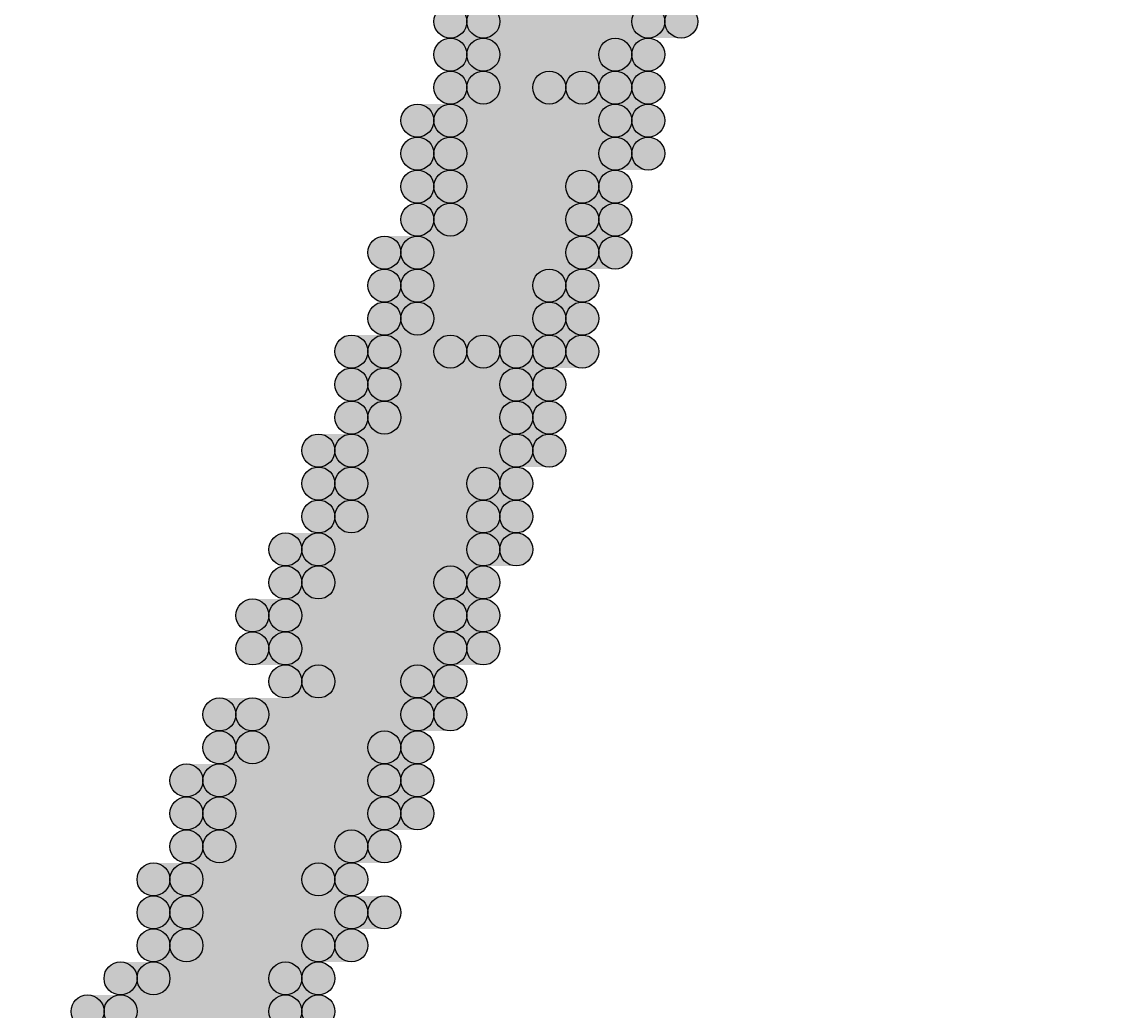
# Model space of a CAD drawing. Header units: millimetres. Extents: x 0 to 137, y 0 to 37.
# Drawn here: x 134.899 to 135.73, y 3.632 to 4.394 of the extents above; entities that cross this region are included whole.
import ezdxf

# ---------------------------------------------------------------- set-up
doc = ezdxf.new("R2010")
doc.units = ezdxf.units.MM
for name, color, linetype in [('KeepOutLayer', 6, 'Continuous'), ('TopLayer', 1, 'Continuous'), ('TopSolder', 216, 'Continuous')]:
    doc.layers.add(name, color=color, linetype=linetype)

msp = doc.modelspace()

# ---------------------------------------------------------------- hatches: boundary and pattern name
at = {"layer": 'TopLayer'}
h = msp.add_hatch(color=1, dxfattribs=at)
edge = h.paths.add_edge_path()
edge.add_arc((135.255, 4.3942), 0.0127, 0, 360)
for points in [[(135.255, 4.3815), (135.255, 4.4069), (135.4074, 4.4069), (135.4074, 4.3815)], [(135.255, 4.3561), (135.255, 4.3815), (135.382, 4.3815), (135.382, 4.3561)], [(135.255, 4.3307), (135.255, 4.3561), (135.3312, 4.3561), (135.3312, 4.3307)], [(135.3566, 4.3307), (135.3566, 4.3561), (135.382, 4.3561), (135.382, 4.3307)], [(135.2296, 4.3053), (135.2296, 4.3307), (135.382, 4.3307), (135.382, 4.3053)], [(135.2296, 4.2799), (135.2296, 4.3053), (135.382, 4.3053), (135.382, 4.2799)], [(135.2296, 4.2545), (135.2296, 4.2799), (135.3566, 4.2799), (135.3566, 4.2545)], [(135.2296, 4.2291), (135.2296, 4.2545), (135.3566, 4.2545), (135.3566, 4.2291)], [(135.2042, 4.2037), (135.2042, 4.2291), (135.3566, 4.2291), (135.3566, 4.2037)], [(135.2042, 4.1783), (135.2042, 4.2037), (135.3312, 4.2037), (135.3312, 4.1783)], [(135.2042, 4.1529), (135.2042, 4.1783), (135.3312, 4.1783), (135.3312, 4.1529)], [(135.1788, 4.1275), (135.1788, 4.1529), (135.255, 4.1529), (135.255, 4.1275)], [(135.2804, 4.1275), (135.2804, 4.1529), (135.3312, 4.1529), (135.3312, 4.1275)], [(135.1788, 4.1021), (135.1788, 4.1275), (135.3058, 4.1275), (135.3058, 4.1021)], [(135.1788, 4.0767), (135.1788, 4.1021), (135.3058, 4.1021), (135.3058, 4.0767)], [(135.1534, 4.0513), (135.1534, 4.0767), (135.3058, 4.0767), (135.3058, 4.0513)], [(135.1534, 4.0259), (135.1534, 4.0513), (135.2804, 4.0513), (135.2804, 4.0259)], [(135.1534, 4.0005), (135.1534, 4.0259), (135.2804, 4.0259), (135.2804, 4.0005)], [(135.128, 3.9751), (135.128, 4.0005), (135.2804, 4.0005), (135.2804, 3.9751)], [(135.128, 3.9497), (135.128, 3.9751), (135.255, 3.9751), (135.255, 3.9497)], [(135.1026, 3.9243), (135.1026, 3.9497), (135.255, 3.9497), (135.255, 3.9243)], [(135.1026, 3.8989), (135.1026, 3.9243), (135.255, 3.9243), (135.255, 3.8989)], [(135.128, 3.8735), (135.128, 3.8989), (135.2296, 3.8989), (135.2296, 3.8735)], [(135.0772, 3.8481), (135.0772, 3.8735), (135.2296, 3.8735), (135.2296, 3.8481)], [(135.0772, 3.8227), (135.0772, 3.8481), (135.2042, 3.8481), (135.2042, 3.8227)], [(135.0518, 3.7973), (135.0518, 3.8227), (135.2042, 3.8227), (135.2042, 3.7973)], [(135.0518, 3.7719), (135.0518, 3.7973), (135.2042, 3.7973), (135.2042, 3.7719)], [(135.0518, 3.7465), (135.0518, 3.7719), (135.1788, 3.7719), (135.1788, 3.7465)], [(135.0264, 3.7211), (135.0264, 3.7465), (135.1534, 3.7465), (135.1534, 3.7211)], [(135.0264, 3.6957), (135.0264, 3.7211), (135.1788, 3.7211), (135.1788, 3.6957)], [(135.0264, 3.6703), (135.0264, 3.6957), (135.1534, 3.6957), (135.1534, 3.6703)], [(135.001, 3.6449), (135.001, 3.6703), (135.128, 3.6703), (135.128, 3.6449)], [(134.9756, 3.6195), (134.9756, 3.6449), (135.128, 3.6449), (135.128, 3.6195)]]:
    msp.add_hatch(color=1, dxfattribs=at).paths.add_polyline_path(points)
h = msp.add_hatch(color=1, dxfattribs=at)
edge = h.paths.add_edge_path()
edge.add_arc((135.4074, 4.3942), 0.0127, 0, 360)
h = msp.add_hatch(color=1, dxfattribs=at)
edge = h.paths.add_edge_path()
edge.add_arc((135.255, 4.3688), 0.0127, 0, 360)
h = msp.add_hatch(color=1, dxfattribs=at)
edge = h.paths.add_edge_path()
edge.add_arc((135.382, 4.3688), 0.0127, 0, 360)
h = msp.add_hatch(color=1, dxfattribs=at)
edge = h.paths.add_edge_path()
edge.add_arc((135.255, 4.3434), 0.0127, 0, 360)
h = msp.add_hatch(color=1, dxfattribs=at)
edge = h.paths.add_edge_path()
edge.add_arc((135.3312, 4.3434), 0.0127, 0, 360)
h = msp.add_hatch(color=1, dxfattribs=at)
edge = h.paths.add_edge_path()
edge.add_arc((135.3566, 4.3434), 0.0127, 0, 360)
h = msp.add_hatch(color=1, dxfattribs=at)
edge = h.paths.add_edge_path()
edge.add_arc((135.382, 4.3434), 0.0127, 0, 360)
h = msp.add_hatch(color=1, dxfattribs=at)
edge = h.paths.add_edge_path()
edge.add_arc((135.2296, 4.318), 0.0127, 0, 360)
h = msp.add_hatch(color=1, dxfattribs=at)
edge = h.paths.add_edge_path()
edge.add_arc((135.382, 4.318), 0.0127, 0, 360)
h = msp.add_hatch(color=1, dxfattribs=at)
edge = h.paths.add_edge_path()
edge.add_arc((135.2296, 4.2926), 0.0127, 0, 360)
h = msp.add_hatch(color=1, dxfattribs=at)
edge = h.paths.add_edge_path()
edge.add_arc((135.382, 4.2926), 0.0127, 0, 360)
h = msp.add_hatch(color=1, dxfattribs=at)
edge = h.paths.add_edge_path()
edge.add_arc((135.2296, 4.2672), 0.0127, 0, 360)
h = msp.add_hatch(color=1, dxfattribs=at)
edge = h.paths.add_edge_path()
edge.add_arc((135.3566, 4.2672), 0.0127, 0, 360)
h = msp.add_hatch(color=1, dxfattribs=at)
edge = h.paths.add_edge_path()
edge.add_arc((135.2296, 4.2418), 0.0127, 0, 360)
h = msp.add_hatch(color=1, dxfattribs=at)
edge = h.paths.add_edge_path()
edge.add_arc((135.3566, 4.2418), 0.0127, 0, 360)
h = msp.add_hatch(color=1, dxfattribs=at)
edge = h.paths.add_edge_path()
edge.add_arc((135.2042, 4.2164), 0.0127, 0, 360)
h = msp.add_hatch(color=1, dxfattribs=at)
edge = h.paths.add_edge_path()
edge.add_arc((135.3566, 4.2164), 0.0127, 0, 360)
h = msp.add_hatch(color=1, dxfattribs=at)
edge = h.paths.add_edge_path()
edge.add_arc((135.2042, 4.191), 0.0127, 0, 360)
h = msp.add_hatch(color=1, dxfattribs=at)
edge = h.paths.add_edge_path()
edge.add_arc((135.3312, 4.191), 0.0127, 0, 360)
h = msp.add_hatch(color=1, dxfattribs=at)
edge = h.paths.add_edge_path()
edge.add_arc((135.2042, 4.1656), 0.0127, 0, 360)
h = msp.add_hatch(color=1, dxfattribs=at)
edge = h.paths.add_edge_path()
edge.add_arc((135.3312, 4.1656), 0.0127, 0, 360)
h = msp.add_hatch(color=1, dxfattribs=at)
edge = h.paths.add_edge_path()
edge.add_arc((135.1788, 4.1402), 0.0127, 0, 360)
h = msp.add_hatch(color=1, dxfattribs=at)
edge = h.paths.add_edge_path()
edge.add_arc((135.255, 4.1402), 0.0127, 0, 360)
h = msp.add_hatch(color=1, dxfattribs=at)
edge = h.paths.add_edge_path()
edge.add_arc((135.2804, 4.1402), 0.0127, 0, 360)
h = msp.add_hatch(color=1, dxfattribs=at)
edge = h.paths.add_edge_path()
edge.add_arc((135.3312, 4.1402), 0.0127, 0, 360)
h = msp.add_hatch(color=1, dxfattribs=at)
edge = h.paths.add_edge_path()
edge.add_arc((135.1788, 4.1148), 0.0127, 0, 360)
h = msp.add_hatch(color=1, dxfattribs=at)
edge = h.paths.add_edge_path()
edge.add_arc((135.3058, 4.1148), 0.0127, 0, 360)
h = msp.add_hatch(color=1, dxfattribs=at)
edge = h.paths.add_edge_path()
edge.add_arc((135.1788, 4.0894), 0.0127, 0, 360)
h = msp.add_hatch(color=1, dxfattribs=at)
edge = h.paths.add_edge_path()
edge.add_arc((135.3058, 4.0894), 0.0127, 0, 360)
h = msp.add_hatch(color=1, dxfattribs=at)
edge = h.paths.add_edge_path()
edge.add_arc((135.1534, 4.064), 0.0127, 0, 360)
h = msp.add_hatch(color=1, dxfattribs=at)
edge = h.paths.add_edge_path()
edge.add_arc((135.3058, 4.064), 0.0127, 0, 360)
h = msp.add_hatch(color=1, dxfattribs=at)
edge = h.paths.add_edge_path()
edge.add_arc((135.1534, 4.0386), 0.0127, 0, 360)
h = msp.add_hatch(color=1, dxfattribs=at)
edge = h.paths.add_edge_path()
edge.add_arc((135.2804, 4.0386), 0.0127, 0, 360)
h = msp.add_hatch(color=1, dxfattribs=at)
edge = h.paths.add_edge_path()
edge.add_arc((135.1534, 4.0132), 0.0127, 0, 360)
h = msp.add_hatch(color=1, dxfattribs=at)
edge = h.paths.add_edge_path()
edge.add_arc((135.2804, 4.0132), 0.0127, 0, 360)
h = msp.add_hatch(color=1, dxfattribs=at)
edge = h.paths.add_edge_path()
edge.add_arc((135.128, 3.9878), 0.0127, 0, 360)
h = msp.add_hatch(color=1, dxfattribs=at)
edge = h.paths.add_edge_path()
edge.add_arc((135.2804, 3.9878), 0.0127, 0, 360)
h = msp.add_hatch(color=1, dxfattribs=at)
edge = h.paths.add_edge_path()
edge.add_arc((135.128, 3.9624), 0.0127, 0, 360)
h = msp.add_hatch(color=1, dxfattribs=at)
edge = h.paths.add_edge_path()
edge.add_arc((135.255, 3.9624), 0.0127, 0, 360)
h = msp.add_hatch(color=1, dxfattribs=at)
edge = h.paths.add_edge_path()
edge.add_arc((135.1026, 3.937), 0.0127, 0, 360)
h = msp.add_hatch(color=1, dxfattribs=at)
edge = h.paths.add_edge_path()
edge.add_arc((135.255, 3.937), 0.0127, 0, 360)
h = msp.add_hatch(color=1, dxfattribs=at)
edge = h.paths.add_edge_path()
edge.add_arc((135.1026, 3.9116), 0.0127, 0, 360)
h = msp.add_hatch(color=1, dxfattribs=at)
edge = h.paths.add_edge_path()
edge.add_arc((135.255, 3.9116), 0.0127, 0, 360)
h = msp.add_hatch(color=1, dxfattribs=at)
edge = h.paths.add_edge_path()
edge.add_arc((135.128, 3.8862), 0.0127, 0, 360)
h = msp.add_hatch(color=1, dxfattribs=at)
edge = h.paths.add_edge_path()
edge.add_arc((135.2296, 3.8862), 0.0127, 0, 360)
h = msp.add_hatch(color=1, dxfattribs=at)
edge = h.paths.add_edge_path()
edge.add_arc((135.0772, 3.8608), 0.0127, 0, 360)
h = msp.add_hatch(color=1, dxfattribs=at)
edge = h.paths.add_edge_path()
edge.add_arc((135.2296, 3.8608), 0.0127, 0, 360)
h = msp.add_hatch(color=1, dxfattribs=at)
edge = h.paths.add_edge_path()
edge.add_arc((135.0772, 3.8354), 0.0127, 0, 360)
h = msp.add_hatch(color=1, dxfattribs=at)
edge = h.paths.add_edge_path()
edge.add_arc((135.2042, 3.8354), 0.0127, 0, 360)
h = msp.add_hatch(color=1, dxfattribs=at)
edge = h.paths.add_edge_path()
edge.add_arc((135.0518, 3.81), 0.0127, 0, 360)
h = msp.add_hatch(color=1, dxfattribs=at)
edge = h.paths.add_edge_path()
edge.add_arc((135.2042, 3.81), 0.0127, 0, 360)
h = msp.add_hatch(color=1, dxfattribs=at)
edge = h.paths.add_edge_path()
edge.add_arc((135.0518, 3.7846), 0.0127, 0, 360)
h = msp.add_hatch(color=1, dxfattribs=at)
edge = h.paths.add_edge_path()
edge.add_arc((135.2042, 3.7846), 0.0127, 0, 360)
h = msp.add_hatch(color=1, dxfattribs=at)
edge = h.paths.add_edge_path()
edge.add_arc((135.0518, 3.7592), 0.0127, 0, 360)
h = msp.add_hatch(color=1, dxfattribs=at)
edge = h.paths.add_edge_path()
edge.add_arc((135.1788, 3.7592), 0.0127, 0, 360)
h = msp.add_hatch(color=1, dxfattribs=at)
edge = h.paths.add_edge_path()
edge.add_arc((135.0264, 3.7338), 0.0127, 0, 360)
h = msp.add_hatch(color=1, dxfattribs=at)
edge = h.paths.add_edge_path()
edge.add_arc((135.1534, 3.7338), 0.0127, 0, 360)
h = msp.add_hatch(color=1, dxfattribs=at)
edge = h.paths.add_edge_path()
edge.add_arc((135.0264, 3.7084), 0.0127, 0, 360)
h = msp.add_hatch(color=1, dxfattribs=at)
edge = h.paths.add_edge_path()
edge.add_arc((135.1788, 3.7084), 0.0127, 0, 360)
h = msp.add_hatch(color=1, dxfattribs=at)
edge = h.paths.add_edge_path()
edge.add_arc((135.0264, 3.683), 0.0127, 0, 360)
h = msp.add_hatch(color=1, dxfattribs=at)
edge = h.paths.add_edge_path()
edge.add_arc((135.1534, 3.683), 0.0127, 0, 360)
h = msp.add_hatch(color=1, dxfattribs=at)
edge = h.paths.add_edge_path()
edge.add_arc((135.001, 3.6576), 0.0127, 0, 360)
h = msp.add_hatch(color=1, dxfattribs=at)
edge = h.paths.add_edge_path()
edge.add_arc((135.128, 3.6576), 0.0127, 0, 360)
h = msp.add_hatch(color=1, dxfattribs=at)
edge = h.paths.add_edge_path()
edge.add_arc((134.9756, 3.6322), 0.0127, 0, 360)
h = msp.add_hatch(color=1, dxfattribs=at)
edge = h.paths.add_edge_path()
edge.add_arc((135.128, 3.6322), 0.0127, 0, 360)
at = {"layer": 'TopSolder'}
h = msp.add_hatch(color=216, dxfattribs=at)
edge = h.paths.add_edge_path()
edge.add_arc((135.2296, 4.3942), 0.0127, 0, 360)
for points in [[(135.2296, 4.3815), (135.2296, 4.4069), (135.382, 4.4069), (135.382, 4.3815)], [(135.2296, 4.3561), (135.2296, 4.3815), (135.3566, 4.3815), (135.3566, 4.3561)], [(135.2296, 4.3307), (135.2296, 4.3561), (135.3058, 4.3561), (135.3058, 4.3307)], [(135.3312, 4.3307), (135.3312, 4.3561), (135.3566, 4.3561), (135.3566, 4.3307)], [(135.2042, 4.3053), (135.2042, 4.3307), (135.3566, 4.3307), (135.3566, 4.3053)], [(135.2042, 4.2799), (135.2042, 4.3053), (135.3566, 4.3053), (135.3566, 4.2799)], [(135.2042, 4.2545), (135.2042, 4.2799), (135.3312, 4.2799), (135.3312, 4.2545)], [(135.2042, 4.2291), (135.2042, 4.2545), (135.3312, 4.2545), (135.3312, 4.2291)], [(135.1788, 4.2037), (135.1788, 4.2291), (135.3312, 4.2291), (135.3312, 4.2037)], [(135.1788, 4.1783), (135.1788, 4.2037), (135.3058, 4.2037), (135.3058, 4.1783)], [(135.1788, 4.1529), (135.1788, 4.1783), (135.3058, 4.1783), (135.3058, 4.1529)], [(135.1534, 4.1275), (135.1534, 4.1529), (135.2296, 4.1529), (135.2296, 4.1275)], [(135.255, 4.1275), (135.255, 4.1529), (135.3058, 4.1529), (135.3058, 4.1275)], [(135.1534, 4.1021), (135.1534, 4.1275), (135.2804, 4.1275), (135.2804, 4.1021)], [(135.1534, 4.0767), (135.1534, 4.1021), (135.2804, 4.1021), (135.2804, 4.0767)], [(135.128, 4.0513), (135.128, 4.0767), (135.2804, 4.0767), (135.2804, 4.0513)], [(135.128, 4.0259), (135.128, 4.0513), (135.255, 4.0513), (135.255, 4.0259)], [(135.128, 4.0005), (135.128, 4.0259), (135.255, 4.0259), (135.255, 4.0005)], [(135.1026, 3.9751), (135.1026, 4.0005), (135.255, 4.0005), (135.255, 3.9751)], [(135.1026, 3.9497), (135.1026, 3.9751), (135.2296, 3.9751), (135.2296, 3.9497)], [(135.0772, 3.9243), (135.0772, 3.9497), (135.2296, 3.9497), (135.2296, 3.9243)], [(135.0772, 3.8989), (135.0772, 3.9243), (135.2296, 3.9243), (135.2296, 3.8989)], [(135.1026, 3.8735), (135.1026, 3.8989), (135.2042, 3.8989), (135.2042, 3.8735)], [(135.0518, 3.8481), (135.0518, 3.8735), (135.2042, 3.8735), (135.2042, 3.8481)], [(135.0518, 3.8227), (135.0518, 3.8481), (135.1788, 3.8481), (135.1788, 3.8227)], [(135.0264, 3.7973), (135.0264, 3.8227), (135.1788, 3.8227), (135.1788, 3.7973)], [(135.0264, 3.7719), (135.0264, 3.7973), (135.1788, 3.7973), (135.1788, 3.7719)], [(135.0264, 3.7465), (135.0264, 3.7719), (135.1534, 3.7719), (135.1534, 3.7465)], [(135.001, 3.7211), (135.001, 3.7465), (135.128, 3.7465), (135.128, 3.7211)], [(135.001, 3.6957), (135.001, 3.7211), (135.1534, 3.7211), (135.1534, 3.6957)], [(135.001, 3.6703), (135.001, 3.6957), (135.128, 3.6957), (135.128, 3.6703)], [(134.9756, 3.6449), (134.9756, 3.6703), (135.1026, 3.6703), (135.1026, 3.6449)], [(134.9502, 3.6195), (134.9502, 3.6449), (135.1026, 3.6449), (135.1026, 3.6195)]]:
    msp.add_hatch(color=216, dxfattribs=at).paths.add_polyline_path(points)
h = msp.add_hatch(color=216, dxfattribs=at)
edge = h.paths.add_edge_path()
edge.add_arc((135.382, 4.3942), 0.0127, 0, 360)
h = msp.add_hatch(color=216, dxfattribs=at)
edge = h.paths.add_edge_path()
edge.add_arc((135.2296, 4.3688), 0.0127, 0, 360)
h = msp.add_hatch(color=216, dxfattribs=at)
edge = h.paths.add_edge_path()
edge.add_arc((135.3566, 4.3688), 0.0127, 0, 360)
h = msp.add_hatch(color=216, dxfattribs=at)
edge = h.paths.add_edge_path()
edge.add_arc((135.2296, 4.3434), 0.0127, 0, 360)
h = msp.add_hatch(color=216, dxfattribs=at)
edge = h.paths.add_edge_path()
edge.add_arc((135.3058, 4.3434), 0.0127, 0, 360)
h = msp.add_hatch(color=216, dxfattribs=at)
edge = h.paths.add_edge_path()
edge.add_arc((135.3312, 4.3434), 0.0127, 0, 360)
h = msp.add_hatch(color=216, dxfattribs=at)
edge = h.paths.add_edge_path()
edge.add_arc((135.3566, 4.3434), 0.0127, 0, 360)
h = msp.add_hatch(color=216, dxfattribs=at)
edge = h.paths.add_edge_path()
edge.add_arc((135.2042, 4.318), 0.0127, 0, 360)
h = msp.add_hatch(color=216, dxfattribs=at)
edge = h.paths.add_edge_path()
edge.add_arc((135.3566, 4.318), 0.0127, 0, 360)
h = msp.add_hatch(color=216, dxfattribs=at)
edge = h.paths.add_edge_path()
edge.add_arc((135.2042, 4.2926), 0.0127, 0, 360)
h = msp.add_hatch(color=216, dxfattribs=at)
edge = h.paths.add_edge_path()
edge.add_arc((135.3566, 4.2926), 0.0127, 0, 360)
h = msp.add_hatch(color=216, dxfattribs=at)
edge = h.paths.add_edge_path()
edge.add_arc((135.2042, 4.2672), 0.0127, 0, 360)
h = msp.add_hatch(color=216, dxfattribs=at)
edge = h.paths.add_edge_path()
edge.add_arc((135.3312, 4.2672), 0.0127, 0, 360)
h = msp.add_hatch(color=216, dxfattribs=at)
edge = h.paths.add_edge_path()
edge.add_arc((135.2042, 4.2418), 0.0127, 0, 360)
h = msp.add_hatch(color=216, dxfattribs=at)
edge = h.paths.add_edge_path()
edge.add_arc((135.3312, 4.2418), 0.0127, 0, 360)
h = msp.add_hatch(color=216, dxfattribs=at)
edge = h.paths.add_edge_path()
edge.add_arc((135.1788, 4.2164), 0.0127, 0, 360)
h = msp.add_hatch(color=216, dxfattribs=at)
edge = h.paths.add_edge_path()
edge.add_arc((135.3312, 4.2164), 0.0127, 0, 360)
h = msp.add_hatch(color=216, dxfattribs=at)
edge = h.paths.add_edge_path()
edge.add_arc((135.1788, 4.191), 0.0127, 0, 360)
h = msp.add_hatch(color=216, dxfattribs=at)
edge = h.paths.add_edge_path()
edge.add_arc((135.3058, 4.191), 0.0127, 0, 360)
h = msp.add_hatch(color=216, dxfattribs=at)
edge = h.paths.add_edge_path()
edge.add_arc((135.1788, 4.1656), 0.0127, 0, 360)
h = msp.add_hatch(color=216, dxfattribs=at)
edge = h.paths.add_edge_path()
edge.add_arc((135.3058, 4.1656), 0.0127, 0, 360)
h = msp.add_hatch(color=216, dxfattribs=at)
edge = h.paths.add_edge_path()
edge.add_arc((135.1534, 4.1402), 0.0127, 0, 360)
h = msp.add_hatch(color=216, dxfattribs=at)
edge = h.paths.add_edge_path()
edge.add_arc((135.2296, 4.1402), 0.0127, 0, 360)
h = msp.add_hatch(color=216, dxfattribs=at)
edge = h.paths.add_edge_path()
edge.add_arc((135.255, 4.1402), 0.0127, 0, 360)
h = msp.add_hatch(color=216, dxfattribs=at)
edge = h.paths.add_edge_path()
edge.add_arc((135.3058, 4.1402), 0.0127, 0, 360)
h = msp.add_hatch(color=216, dxfattribs=at)
edge = h.paths.add_edge_path()
edge.add_arc((135.1534, 4.1148), 0.0127, 0, 360)
h = msp.add_hatch(color=216, dxfattribs=at)
edge = h.paths.add_edge_path()
edge.add_arc((135.2804, 4.1148), 0.0127, 0, 360)
h = msp.add_hatch(color=216, dxfattribs=at)
edge = h.paths.add_edge_path()
edge.add_arc((135.1534, 4.0894), 0.0127, 0, 360)
h = msp.add_hatch(color=216, dxfattribs=at)
edge = h.paths.add_edge_path()
edge.add_arc((135.2804, 4.0894), 0.0127, 0, 360)
h = msp.add_hatch(color=216, dxfattribs=at)
edge = h.paths.add_edge_path()
edge.add_arc((135.128, 4.064), 0.0127, 0, 360)
h = msp.add_hatch(color=216, dxfattribs=at)
edge = h.paths.add_edge_path()
edge.add_arc((135.2804, 4.064), 0.0127, 0, 360)
h = msp.add_hatch(color=216, dxfattribs=at)
edge = h.paths.add_edge_path()
edge.add_arc((135.128, 4.0386), 0.0127, 0, 360)
h = msp.add_hatch(color=216, dxfattribs=at)
edge = h.paths.add_edge_path()
edge.add_arc((135.255, 4.0386), 0.0127, 0, 360)
h = msp.add_hatch(color=216, dxfattribs=at)
edge = h.paths.add_edge_path()
edge.add_arc((135.128, 4.0132), 0.0127, 0, 360)
h = msp.add_hatch(color=216, dxfattribs=at)
edge = h.paths.add_edge_path()
edge.add_arc((135.255, 4.0132), 0.0127, 0, 360)
h = msp.add_hatch(color=216, dxfattribs=at)
edge = h.paths.add_edge_path()
edge.add_arc((135.1026, 3.9878), 0.0127, 0, 360)
h = msp.add_hatch(color=216, dxfattribs=at)
edge = h.paths.add_edge_path()
edge.add_arc((135.255, 3.9878), 0.0127, 0, 360)
h = msp.add_hatch(color=216, dxfattribs=at)
edge = h.paths.add_edge_path()
edge.add_arc((135.1026, 3.9624), 0.0127, 0, 360)
h = msp.add_hatch(color=216, dxfattribs=at)
edge = h.paths.add_edge_path()
edge.add_arc((135.2296, 3.9624), 0.0127, 0, 360)
h = msp.add_hatch(color=216, dxfattribs=at)
edge = h.paths.add_edge_path()
edge.add_arc((135.0772, 3.937), 0.0127, 0, 360)
h = msp.add_hatch(color=216, dxfattribs=at)
edge = h.paths.add_edge_path()
edge.add_arc((135.2296, 3.937), 0.0127, 0, 360)
h = msp.add_hatch(color=216, dxfattribs=at)
edge = h.paths.add_edge_path()
edge.add_arc((135.0772, 3.9116), 0.0127, 0, 360)
h = msp.add_hatch(color=216, dxfattribs=at)
edge = h.paths.add_edge_path()
edge.add_arc((135.2296, 3.9116), 0.0127, 0, 360)
h = msp.add_hatch(color=216, dxfattribs=at)
edge = h.paths.add_edge_path()
edge.add_arc((135.1026, 3.8862), 0.0127, 0, 360)
h = msp.add_hatch(color=216, dxfattribs=at)
edge = h.paths.add_edge_path()
edge.add_arc((135.2042, 3.8862), 0.0127, 0, 360)
h = msp.add_hatch(color=216, dxfattribs=at)
edge = h.paths.add_edge_path()
edge.add_arc((135.0518, 3.8608), 0.0127, 0, 360)
h = msp.add_hatch(color=216, dxfattribs=at)
edge = h.paths.add_edge_path()
edge.add_arc((135.2042, 3.8608), 0.0127, 0, 360)
h = msp.add_hatch(color=216, dxfattribs=at)
edge = h.paths.add_edge_path()
edge.add_arc((135.0518, 3.8354), 0.0127, 0, 360)
h = msp.add_hatch(color=216, dxfattribs=at)
edge = h.paths.add_edge_path()
edge.add_arc((135.1788, 3.8354), 0.0127, 0, 360)
h = msp.add_hatch(color=216, dxfattribs=at)
edge = h.paths.add_edge_path()
edge.add_arc((135.0264, 3.81), 0.0127, 0, 360)
h = msp.add_hatch(color=216, dxfattribs=at)
edge = h.paths.add_edge_path()
edge.add_arc((135.1788, 3.81), 0.0127, 0, 360)
h = msp.add_hatch(color=216, dxfattribs=at)
edge = h.paths.add_edge_path()
edge.add_arc((135.0264, 3.7846), 0.0127, 0, 360)
h = msp.add_hatch(color=216, dxfattribs=at)
edge = h.paths.add_edge_path()
edge.add_arc((135.1788, 3.7846), 0.0127, 0, 360)
h = msp.add_hatch(color=216, dxfattribs=at)
edge = h.paths.add_edge_path()
edge.add_arc((135.0264, 3.7592), 0.0127, 0, 360)
h = msp.add_hatch(color=216, dxfattribs=at)
edge = h.paths.add_edge_path()
edge.add_arc((135.1534, 3.7592), 0.0127, 0, 360)
h = msp.add_hatch(color=216, dxfattribs=at)
edge = h.paths.add_edge_path()
edge.add_arc((135.001, 3.7338), 0.0127, 0, 360)
h = msp.add_hatch(color=216, dxfattribs=at)
edge = h.paths.add_edge_path()
edge.add_arc((135.128, 3.7338), 0.0127, 0, 360)
h = msp.add_hatch(color=216, dxfattribs=at)
edge = h.paths.add_edge_path()
edge.add_arc((135.001, 3.7084), 0.0127, 0, 360)
h = msp.add_hatch(color=216, dxfattribs=at)
edge = h.paths.add_edge_path()
edge.add_arc((135.1534, 3.7084), 0.0127, 0, 360)
h = msp.add_hatch(color=216, dxfattribs=at)
edge = h.paths.add_edge_path()
edge.add_arc((135.001, 3.683), 0.0127, 0, 360)
h = msp.add_hatch(color=216, dxfattribs=at)
edge = h.paths.add_edge_path()
edge.add_arc((135.128, 3.683), 0.0127, 0, 360)
h = msp.add_hatch(color=216, dxfattribs=at)
edge = h.paths.add_edge_path()
edge.add_arc((134.9756, 3.6576), 0.0127, 0, 360)
h = msp.add_hatch(color=216, dxfattribs=at)
edge = h.paths.add_edge_path()
edge.add_arc((135.1026, 3.6576), 0.0127, 0, 360)
h = msp.add_hatch(color=216, dxfattribs=at)
edge = h.paths.add_edge_path()
edge.add_arc((134.9502, 3.6322), 0.0127, 0, 360)
h = msp.add_hatch(color=216, dxfattribs=at)
edge = h.paths.add_edge_path()
edge.add_arc((135.1026, 3.6322), 0.0127, 0, 360)

# ---------------------------------------------------------------- linework, layer by layer
at = {"layer": 'KeepOutLayer', "const_width": 0.254}
msp.add_lwpolyline([(136.398, 3.81, -0.414214), (132.588, 0)], format="xyb", dxfattribs=at)
at = {"layer": 'TopLayer'}
for centre in [(135.255, 4.3942), (135.4074, 4.3942), (135.255, 4.3688), (135.382, 4.3688), (135.255, 4.3434), (135.3312, 4.3434), (135.3566, 4.3434), (135.382, 4.3434), (135.2296, 4.318), (135.382, 4.318), (135.2296, 4.2926), (135.382, 4.2926), (135.2296, 4.2672), (135.3566, 4.2672), (135.2296, 4.2418), (135.3566, 4.2418), (135.2042, 4.2164), (135.3566, 4.2164), (135.2042, 4.191), (135.3312, 4.191), (135.2042, 4.1656), (135.3312, 4.1656), (135.1788, 4.1402), (135.255, 4.1402), (135.2804, 4.1402), (135.3312, 4.1402), (135.1788, 4.1148), (135.3058, 4.1148), (135.1788, 4.0894), (135.3058, 4.0894), (135.1534, 4.064), (135.3058, 4.064), (135.1534, 4.0386), (135.2804, 4.0386), (135.1534, 4.0132), (135.2804, 4.0132), (135.128, 3.9878), (135.2804, 3.9878), (135.128, 3.9624), (135.255, 3.9624), (135.1026, 3.937), (135.255, 3.937), (135.1026, 3.9116), (135.255, 3.9116), (135.128, 3.8862), (135.2296, 3.8862), (135.0772, 3.8608), (135.2296, 3.8608), (135.0772, 3.8354), (135.2042, 3.8354), (135.0518, 3.81), (135.2042, 3.81), (135.0518, 3.7846), (135.2042, 3.7846), (135.0518, 3.7592), (135.1788, 3.7592), (135.0264, 3.7338), (135.1534, 3.7338), (135.0264, 3.7084), (135.1788, 3.7084), (135.0264, 3.683), (135.1534, 3.683), (135.001, 3.6576), (135.128, 3.6576), (134.9756, 3.6322), (135.128, 3.6322)]:
    msp.add_circle(centre, 0.0127, dxfattribs=at)
at = {"layer": 'TopSolder'}
for centre in [(135.2296, 4.3942), (135.382, 4.3942), (135.2296, 4.3688), (135.3566, 4.3688), (135.2296, 4.3434), (135.3058, 4.3434), (135.3312, 4.3434), (135.3566, 4.3434), (135.2042, 4.318), (135.3566, 4.318), (135.2042, 4.2926), (135.3566, 4.2926), (135.2042, 4.2672), (135.3312, 4.2672), (135.2042, 4.2418), (135.3312, 4.2418), (135.1788, 4.2164), (135.3312, 4.2164), (135.1788, 4.191), (135.3058, 4.191), (135.1788, 4.1656), (135.3058, 4.1656), (135.1534, 4.1402), (135.2296, 4.1402), (135.255, 4.1402), (135.3058, 4.1402), (135.1534, 4.1148), (135.2804, 4.1148), (135.1534, 4.0894), (135.2804, 4.0894), (135.128, 4.064), (135.2804, 4.064), (135.128, 4.0386), (135.255, 4.0386), (135.128, 4.0132), (135.255, 4.0132), (135.1026, 3.9878), (135.255, 3.9878), (135.1026, 3.9624), (135.2296, 3.9624), (135.0772, 3.937), (135.2296, 3.937), (135.0772, 3.9116), (135.2296, 3.9116), (135.1026, 3.8862), (135.2042, 3.8862), (135.0518, 3.8608), (135.2042, 3.8608), (135.0518, 3.8354), (135.1788, 3.8354), (135.0264, 3.81), (135.1788, 3.81), (135.0264, 3.7846), (135.1788, 3.7846), (135.0264, 3.7592), (135.1534, 3.7592), (135.001, 3.7338), (135.128, 3.7338), (135.001, 3.7084), (135.1534, 3.7084), (135.001, 3.683), (135.128, 3.683), (134.9756, 3.6576), (135.1026, 3.6576), (134.9502, 3.6322), (135.1026, 3.6322)]:
    msp.add_circle(centre, 0.0127, dxfattribs=at)

doc.saveas('drawing.dxf')
